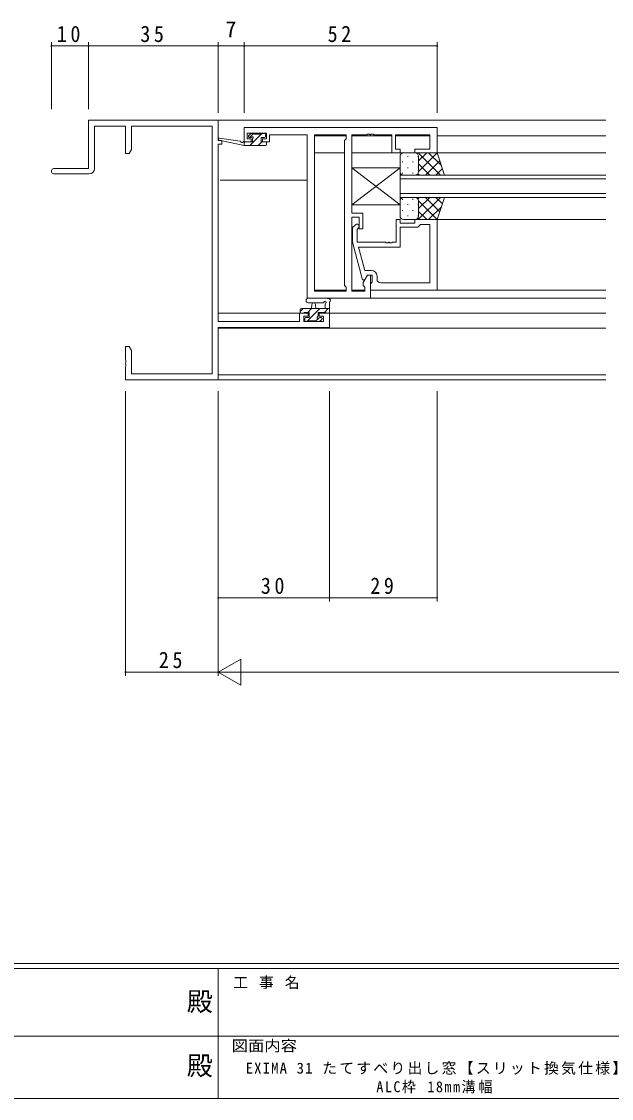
# Model space of a CAD drawing. Units: millimetres on the paper. Extents: x -420 to 373, y -297 to 267.
# Drawn here: x -85.7 to 73.3, y -297 to -6.7 of the extents above; entities that cross this region are included whole.
import ezdxf
from ezdxf.enums import TextEntityAlignment as Align

# ---------------------------------------------------------------- set-up
doc = ezdxf.new("R2010")
doc.units = ezdxf.units.MM
for name, color, linetype, lineweight in [('0-1_YKK_ZWAK', 7, 'Continuous', 9), ('0-3_YKK_11', 7, 'Continuous', 9), ('0-4_YKK_12', 2, 'Continuous', 9), ('0-6_YKK_13', 4, 'Continuous', 9), ('0-7_YKK_D', 6, 'Continuous', 9)]:
    doc.layers.add(name, color=color, linetype=linetype, lineweight=lineweight)
doc.layers.add('0-2_USER1', color=3, linetype='Continuous')
doc.styles.add('ＭＳ ゴシック', font='')
doc.styles.get('ＭＳ ゴシック').set_extended_font_data('MS Gothic')

msp = doc.modelspace()

# ---------------------------------------------------------------- linework, layer by layer
at = {"layer": '0-1_YKK_ZWAK'}
for p, q in [((352.3, -260.6), (-417.7, -260.6)), ((314.5, -262), (-417.7, -262)), ((-32.7, -262), (-32.7, -297)), ((-160.1, -280.199), (-31.3, -280.199)), ((-31.3, -280.199), (97.5, -280.199)), ((-417.7, -297), (314.5, -297))]:
    msp.add_line(p, q, dxfattribs=at)
at = {"layer": '0-3_YKK_11'}
for p, q in [((-67.7, -33.306), (-32.7, -33.306)), ((-67.7, -46.306), (-67.7, -33.306)), ((-32.7, -33.306), (-32.7, -38.806)), ((-66.07, -34.936), (-66.07, -46.306)), ((-57.7, -34.936), (-66.07, -34.936)), ((-57.7, -42.306), (-57.7, -34.936)), ((-56.07, -34.936), (-56.07, -41.215)), ((-34.33, -34.936), (-56.07, -34.936)), ((-34.33, -101.676), (-34.33, -34.936)), ((-25.7, -39.106), (-25.7, -35.306)), ((-25.7, -35.306), (26.3, -35.306)), ((-24.9, -36.806), (-24.9, -38.306)), ((-19.7, -36.806), (-24.9, -36.806)), ((-19.7, -38.306), (-19.7, -36.806)), ((-18.9, -37.236), (-18.9, -38.036)), ((-8.7, -37.236), (-18.9, -37.236)), ((-8.7, -81.306), (-8.7, -37.236)), ((-6.77, -79.376), (-6.77, -37.236)), ((-6.77, -37.236), (1.8, -37.236)), ((-6.77, -79.376), (-6.77, -37.236)), ((1.8, -37.236), (1.8, -38.306)), ((3.3, -37.236), (3.3, -58.406)), ((7.342, -37.236), (3.3, -37.236)), ((7.525, -37.116), (7.342, -37.236)), ((8.075, -37.116), (7.525, -37.116)), ((8.258, -37.236), (8.075, -37.116)), ((8.342, -37.236), (8.258, -37.236)), ((8.525, -37.116), (8.342, -37.236)), ((9.075, -37.116), (8.525, -37.116)), ((9.258, -37.236), (9.075, -37.116)), ((14.1, -37.236), (9.258, -37.236)), ((14.1, -42.106), (14.1, -37.236)), ((15.1, -37.236), (15.1, -41.106)), ((24.37, -37.236), (15.1, -37.236)), ((24.37, -41.106), (24.37, -37.236)), ((26.3, -35.306), (26.3, -42.106)), ((-32.7, -38.806), (-31.7, -38.806)), ((-32.7, -39.806), (-32.7, -87.576)), ((-31.7, -39.806), (-32.7, -39.806)), ((-31.7, -38.806), (-31.7, -39.806)), ((-23.8, -39.106), (-25.7, -39.106)), ((-24.9, -38.306), (-23.8, -38.306)), ((-23.8, -38.306), (-23.8, -39.106)), ((-20.8, -38.306), (-19.7, -38.306)), ((-20.8, -39.106), (-20.8, -38.306)), ((-18.9, -39.106), (-20.8, -39.106)), ((-18.9, -38.036), (-18.9, -39.106)), ((1.8, -38.306), (1.37, -38.736)), ((1.37, -38.736), (1.37, -77.876)), ((-56.7, -42.306), (-57.7, -42.306)), ((-56.07, -41.215), (-56.7, -42.306)), ((16.3, -42.106), (14.1, -42.106)), ((15.1, -41.106), (16.3, -41.106)), ((16.3, -41.106), (16.3, -42.106)), ((20.3, -41.106), (24.37, -41.106)), ((20.3, -42.106), (20.3, -41.106)), ((26.3, -42.106), (20.3, -42.106)), ((-76.95, -46.306), (-67.7, -46.306)), ((-67.57, -47.806), (-76.95, -47.806)), ((3.3, -58.406), (6.3, -58.406)), ((3.3, -59.406), (3.3, -79.376)), ((5.3, -59.406), (3.3, -59.406)), ((5.3, -62.606), (5.3, -59.406)), ((6.3, -58.406), (6.3, -62.606)), ((15.3, -60.106), (15.3, -66.206)), ((16.3, -60.106), (15.3, -60.106)), ((16.3, -61.106), (16.3, -60.106)), ((20.3, -60.106), (20.3, -61.106)), ((26.3, -60.106), (20.3, -60.106)), ((26.3, -79.106), (26.3, -60.106)), ((4.276, -61.482), (3.5, -62.258)), ((3.5, -62.258), (3.5, -66.203)), ((4.7, -62.755), (5.124, -62.331)), ((4.7, -66.206), (4.7, -62.755)), ((6.3, -62.606), (5.3, -62.606)), ((20.3, -61.106), (16.3, -61.106)), ((16.3, -62.106), (21.1, -62.106)), ((16.3, -67.506), (16.3, -62.106)), ((21.1, -62.106), (21.6, -61.606)), ((21.6, -61.606), (21.8, -61.406)), ((21.8, -61.406), (24.37, -61.406)), ((24.37, -61.406), (24.37, -77.176)), ((24.37, -61.406), (24.37, -77.176)), ((3.5, -66.203), (6.207, -76.306)), ((12.342, -66.206), (4.7, -66.206)), ((12.525, -66.326), (12.342, -66.206)), ((13.075, -66.326), (12.525, -66.326)), ((13.258, -66.206), (13.075, -66.326)), ((13.342, -66.206), (13.258, -66.206)), ((13.525, -66.326), (13.342, -66.206)), ((14.075, -66.326), (13.525, -66.326)), ((14.258, -66.206), (14.075, -66.326)), ((15.3, -66.206), (14.258, -66.206)), ((5.092, -67.506), (16.3, -67.506)), ((6.78, -73.806), (5.092, -67.506)), ((6.37, -77.064), (7.5, -75.106)), ((8.6, -73.806), (6.78, -73.806)), ((6.807, -76.306), (7.5, -75.106)), ((7.5, -75.106), (8.3, -75.106)), ((7.5, -75.106), (8.8, -75.106)), ((8.3, -75.106), (8.3, -81.306)), ((8.8, -75.106), (8.8, -76.906)), ((10.1, -76.176), (10.1, -75.306)), ((1.37, -77.876), (1.8, -78.306)), ((1.8, -78.306), (1.8, -79.376)), ((6.207, -76.306), (6.807, -76.306)), ((6.37, -77.876), (6.37, -77.064)), ((6.8, -78.306), (6.37, -77.876)), ((6.8, -79.376), (6.8, -78.306)), ((8.6, -77.106), (8.3, -77.406)), ((8.3, -77.406), (8.3, -79.106)), ((8.8, -76.906), (8.6, -77.106)), ((24.37, -77.176), (11.1, -77.176)), ((1.8, -79.376), (-6.77, -79.376)), ((3.3, -79.376), (6.8, -79.376)), ((8.3, -79.106), (26.3, -79.106)), ((8.3, -81.306), (-8.7, -81.306)), ((-10.8, -85.306), (-8.5, -85.306)), ((-10.8, -87.576), (-10.8, -85.306)), ((-9.6, -86.106), (-9.6, -87.576)), ((-8.5, -86.106), (-9.6, -86.106)), ((-8.5, -85.306), (-8.5, -86.106)), ((-5.5, -85.306), (-2.7, -85.306)), ((-5.5, -86.106), (-5.5, -85.306)), ((-4.33, -86.106), (-5.5, -86.106)), ((-4.33, -87.576), (-4.33, -86.106)), ((-2.7, -85.306), (-2.7, -89.206)), ((-32.7, -87.576), (-10.8, -87.576)), ((-32.7, -89.206), (-32.7, -103.306)), ((-2.7, -89.206), (-32.7, -89.206)), ((-9.6, -87.576), (-4.33, -87.576)), ((-57.7, -94.306), (-56.7, -94.306)), ((-57.7, -97.848), (-57.7, -94.306)), ((-56.7, -94.306), (-56.07, -95.398)), ((-56.07, -95.398), (-56.07, -101.676)), ((-57.58, -98.031), (-57.7, -97.848)), ((-57.7, -98.765), (-57.58, -98.581)), ((-57.58, -98.581), (-57.58, -98.031)), ((-57.7, -98.848), (-57.7, -98.765)), ((-57.58, -99.031), (-57.7, -98.848)), ((-57.7, -99.765), (-57.58, -99.581)), ((-57.7, -103.306), (-57.7, -99.765)), ((-57.58, -99.581), (-57.58, -99.031)), ((-32.7, -103.306), (-57.7, -103.306)), ((-56.07, -101.676), (-34.33, -101.676))]:
    msp.add_line(p, q, dxfattribs=at)
for centre, radius, start, end in [((-76.95, -47.056), 0.75, 89.99998, 270), ((-67.57, -46.306), 1.5, 270, 359.99998), ((4.7, -61.906), 0.6, 314.99998, 135), ((8.6, -75.306), 1.5, 0, 89.99998), ((11.1, -76.176), 1, 180, 269.99998)]:
    msp.add_arc(centre, radius, start, end, dxfattribs=at)
at = {"layer": '0-4_YKK_12'}
for p, q in [((-33, -33.306), (71.8, -33.306)), ((-6.769, -37.507), (1.799, -37.507)), ((3.302, -37.507), (14.099, -37.507)), ((15.101, -37.507), (24.369, -37.507)), ((26.3, -37.507), (71.8, -37.507)), ((1.37, -42.106), (-6.77, -42.106)), ((-6.77, -42.107), (1.37, -42.107)), ((3.3, -42.106), (71.8, -42.107)), ((16.3, -48.106), (71.8, -48.106)), ((16.3, -54.106), (16.3, -48.106)), ((16.3, -49.106), (71.8, -49.107)), ((-32.2, -49.506), (-8.7, -49.506)), ((16.3, -53.106), (71.8, -53.106)), ((16.3, -54.106), (71.8, -54.107)), ((26.3, -60.106), (71.8, -60.106)), ((26.3, -60.106), (71.8, -60.106)), ((-6.768, -79.106), (1.799, -79.106)), ((3.302, -79.106), (6.799, -79.106)), ((8.3, -79.106), (71.8, -79.106)), ((-6.77, -81.306), (71.8, -81.307)), ((8, -81.307), (71.8, -81.307)), ((-32.7, -85.306), (-10.3, -85.306)), ((-3, -85.306), (71.8, -85.306)), ((-32.683, -89.406), (71.8, -89.406)), ((-33, -103.306), (71.8, -103.306)), ((-32.7, -101.906), (71.8, -101.906))]:
    msp.add_line(p, q, dxfattribs=at)
at = {"layer": '0-6_YKK_13'}
for p, q in [((-24.012, -36.994), (-24.512, -37.494)), ((-23.218, -36.906), (-24.317, -38.006)), ((-21.173, -37.106), (-24.173, -40.106)), ((-23.2, -36.906), (-23.8, -36.906)), ((-21, -37.106), (-23, -37.106)), ((-20.3, -36.906), (-20.8, -36.906)), ((-20, -37.706), (-20, -37.206)), ((-25.698, -40.106), (-32.459, -38.7)), ((-26.812, -38.933), (-32.354, -38.11)), ((-25.698, -39.106), (-25.785, -39.092)), ((-25.698, -40.106), (-25.698, -39.106)), ((-23.5, -39.106), (-25.698, -39.106)), ((-25.418, -39.106), (-25.698, -39.386)), ((-20, -40.106), (-25.698, -40.106)), ((-24.3, -38.006), (-23.961, -38.006)), ((-23.5, -38.467), (-23.5, -39.106)), ((-20.928, -39.106), (-21.928, -40.106)), ((-21.1, -38.006), (-20.3, -38.006)), ((-21.1, -39.106), (-21.1, -38.006)), ((-20, -39.106), (-21.1, -39.106)), ((-19.7, -39.806), (-19.7, -39.406)), ((16.3, -47.106), (16.3, -43.106)), ((17.3, -42.106), (20.3, -42.106)), ((18.38, -43.026), (18.38, -43.226)), ((26.3, -42.106), (20.3, -42.106)), ((20.613, -42.157), (20.663, -42.106)), ((21.168, -42.106), (27.168, -48.106)), ((21.21, -43.026), (21.21, -43.226)), ((21.3, -44.298), (23.492, -42.106)), ((21.3, -47.127), (26.305, -42.122)), ((21.3, -43.106), (21.3, -47.106)), ((21.3, -43.106), (21.3, -47.106)), ((23.997, -42.106), (27.452, -45.561)), ((28.3, -48.106), (26.3, -42.106)), ((16.3, -46.106), (3.3, -46.106)), ((3.3, -46.106), (3.3, -56.106)), ((16.3, -46.106), (3.3, -56.106)), ((16.3, -56.106), (3.3, -46.106)), ((16.3, -46.106), (16.3, -56.106)), ((16.965, -44.441), (16.965, -44.641)), ((18.38, -46.056), (18.38, -46.256)), ((19.795, -44.441), (19.795, -44.641)), ((21.21, -46.056), (21.21, -46.256)), ((21.3, -45.067), (24.34, -48.106)), ((23.149, -48.106), (27.012, -44.243)), ((25.977, -48.106), (27.719, -46.364)), ((16.965, -47.471), (16.965, -47.671)), ((20.3, -48.106), (17.3, -48.106)), ((19.795, -47.471), (19.795, -47.671)), ((20.3, -48.106), (28.3, -48.106)), ((20.32, -48.106), (20.32, -48.106)), ((21.105, -47.7), (21.511, -48.106)), ((16.3, -55.106), (16.3, -59.106)), ((16.965, -54.741), (16.965, -54.541)), ((20.3, -54.106), (17.3, -54.106)), ((19.795, -54.741), (19.795, -54.541)), ((20.3, -54.106), (28.3, -54.106)), ((20.32, -54.106), (20.32, -54.107)), ((21.105, -54.513), (21.511, -54.106)), ((21.168, -60.106), (27.168, -54.106)), ((21.3, -57.146), (24.34, -54.106)), ((21.3, -55.086), (26.305, -60.091)), ((21.3, -59.106), (21.3, -55.106)), ((21.3, -59.106), (21.3, -55.106)), ((23.149, -54.106), (27.012, -57.97)), ((25.977, -54.106), (27.719, -55.849)), ((28.3, -54.106), (26.3, -60.106)), ((3.3, -56.106), (16.3, -56.106)), ((16.965, -57.771), (16.965, -57.571)), ((18.38, -56.156), (18.38, -55.956)), ((19.795, -57.771), (19.795, -57.571)), ((21.21, -56.156), (21.21, -55.956)), ((21.3, -57.915), (23.492, -60.106)), ((23.997, -60.106), (27.452, -56.651)), ((17.3, -60.106), (20.3, -60.106)), ((18.38, -59.186), (18.38, -58.986)), ((26.3, -60.106), (20.3, -60.106)), ((20.613, -60.056), (20.663, -60.106)), ((21.21, -59.186), (21.21, -58.986)), ((-10.6, -84.905), (-9.801, -84.106)), ((-2.7, -84.106), (-10.3, -84.106)), ((-8.811, -87.606), (-5.311, -84.106)), ((-8.556, -85.106), (-7.556, -84.106)), ((-8.428, -81.306), (-3.266, -81.306)), ((-8.428, -82.506), (-4.467, -82.509)), ((-7.6, -84.106), (-7.498, -82.962)), ((-6.4, -84.106), (-6.502, -82.962)), ((-4.066, -85.106), (-3.066, -84.106)), ((-3.9, -82.926), (-3.9, -84.106)), ((-2.7, -85.006), (-2.7, -82.326)), ((-10.6, -84.406), (-10.6, -85.006)), ((-10.3, -85.306), (-9.7, -85.306)), ((-9.5, -85.106), (-8.2, -85.106)), ((-9.4, -86.806), (-9.4, -87.306)), ((-8.2, -86.506), (-9.1, -86.506)), ((-8.2, -85.106), (-8.2, -86.506)), ((-6.366, -87.406), (-5.691, -86.731)), ((-5.8, -85.106), (-3.8, -85.106)), ((-5.8, -86.045), (-5.8, -85.106)), ((-5, -86.506), (-5.339, -86.506)), ((-5.288, -87.519), (-4.788, -87.019)), ((-3.6, -85.306), (-3, -85.306)), ((-9.1, -87.606), (-8.6, -87.606)), ((-8.4, -87.406), (-6.3, -87.406)), ((-6.1, -87.606), (-5.5, -87.606))]:
    msp.add_line(p, q, dxfattribs=at)
for centre, radius, start, end in [((-24.3, -37.706), 0.3, 135, 270), ((-23.8, -37.206), 0.3, 90, 135), ((-23.2, -37.106), 0.2, 0, 90), ((-20.8, -37.106), 0.2, 90, 180), ((-20.3, -37.206), 0.3, 0, 90), ((-20.3, -37.706), 0.3, 270, 0), ((-32.398, -38.406), 0.3, 81.55064, 258.25018), ((-26.856, -39.23), 0.3, 21.55064, 81.55064), ((-26.298, -39.009), 0.3, 201.55064, 320.80246), ((-25.833, -39.388), 0.3, 80.80246, 140.80246), ((-23.961, -37.706), 0.3, 270, 326.94426), ((-23.5, -38.006), 0.25, 303.05573, 146.94426), ((-23.2, -38.467), 0.3, 123.05573, 180), ((-20, -39.406), 0.3, 0, 90), ((-20, -39.806), 0.3, 270, 0), ((17.3, -43.106), 1, 89.99989, 179.99989), ((20.3, -43.106), 1, 359.99989, 89.99989), ((20.3, -43.106), 1, 359.99989, 89.99989), ((17.3, -47.106), 1, 179.99989, 269.99989), ((20.3, -47.106), 1, 269.99989, 359.99989), ((20.3, -47.106), 1, 269.99989, 359.99989), ((17.3, -55.106), 1, 90.00009, 180.00009), ((20.3, -55.106), 1, 0.00009, 90.00009), ((20.3, -55.106), 1, 0.00009, 90.00009), ((17.3, -59.106), 1, 180.00009, 270.00009), ((20.3, -59.106), 1, 270.00009, 0.00009), ((20.3, -59.106), 1, 270.00009, 0.00009), ((-10.3, -84.406), 0.3, 90, 180), ((-8.428, -81.906), 0.6, 89.95976, 269.95976), ((-7, -83.006), 0.5, 5.09206, 174.90793), ((-4.467, -82.209), 0.3, 269.95976, 340.81024), ((-3.9, -82.406), 0.3, 300, 160.81024), ((-3.6, -82.926), 0.3, 120, 180), ((-3.266, -81.606), 0.3, 40.52878, 90), ((-2.81, -81.217), 0.3, 220.52878, 280.52878), ((-2.7, -81.806), 0.3, 300, 100.52878), ((-2.4, -82.326), 0.3, 120, 180), ((-10.3, -85.006), 0.3, 180, 270), ((-9.7, -85.106), 0.2, 270, 0), ((-9.1, -86.806), 0.3, 90, 180), ((-5.8, -86.506), 0.25, 123.05573, 326.94426), ((-6.1, -86.045), 0.3, 303.05573, 0), ((-5.339, -86.806), 0.3, 90, 146.94426), ((-5, -86.806), 0.3, 315, 90), ((-3.6, -85.106), 0.2, 180, 270), ((-3, -85.006), 0.3, 270, 0), ((-9.1, -87.306), 0.3, 180, 270), ((-8.6, -87.406), 0.2, 270, 0), ((-6.1, -87.406), 0.2, 180, 270), ((-5.5, -87.306), 0.3, 270, 315)]:
    msp.add_arc(centre, radius, start, end, dxfattribs=at)
at = {"layer": '0-7_YKK_D'}
for p, q in [((-77.7, -30.306), (-77.7, -12.306)), ((-67.7, -13.306), (-77.7, -13.306)), ((-67.7, -30.306), (-67.7, -12.306)), ((-67.7, -30.306), (-67.7, -12.306)), ((-32.7, -13.306), (-67.7, -13.306)), ((-32.7, -30.306), (-32.7, -12.306)), ((-32.7, -31.306), (-32.7, -12.306)), ((-32.7, -13.306), (-25.7, -13.306)), ((-25.7, -31.306), (-25.7, -12.306)), ((-25.7, -31.306), (-25.7, -12.306)), ((-25.7, -13.306), (26.3, -13.306)), ((26.3, -31.306), (26.3, -12.306)), ((-57.7, -106.306), (-57.7, -183.053)), ((-32.7, -106.306), (-32.7, -183.053)), ((-32.7, -106.306), (-32.7, -163.053)), ((-32.7, -106.306), (-32.7, -183.053)), ((-2.7, -106.306), (-2.7, -163.053)), ((-2.7, -106.306), (-2.7, -163.053)), ((26.3, -106.306), (26.3, -163.053)), ((-32.7, -162.053), (-2.7, -162.053)), ((-2.7, -162.053), (26.3, -162.053)), ((-32.7, -182.053), (-26.638, -178.553)), ((-26.638, -185.553), (-26.638, -178.553)), ((-57.7, -182.053), (-32.7, -182.053)), ((-32.7, -182.053), (-20.576, -182.053)), ((-32.7, -182.053), (-26.638, -185.553)), ((260.3, -182.053), (-25.7, -182.053))]:
    msp.add_line(p, q, dxfattribs=at)
for centre, start, end in [((-77.7, -13.306), 0, 180), ((-77.7, -13.306), 180, 0), ((-67.7, -13.306), 0, 180), ((-67.7, -13.306), 0, 180), ((-67.7, -13.306), 180, 0), ((-67.7, -13.306), 180, 0), ((-32.7, -13.306), 0, 180), ((-32.7, -13.306), 0, 180), ((-32.7, -13.306), 180, 0), ((-32.7, -13.306), 180, 0), ((-25.7, -13.306), 0, 180), ((-25.7, -13.306), 0, 180), ((-25.7, -13.306), 180, 0), ((-25.7, -13.306), 180, 0), ((26.3, -13.306), 0, 180), ((26.3, -13.306), 180, 0), ((-32.7, -162.053), 0, 180), ((-32.7, -162.053), 180, 0), ((-2.7, -162.053), 0, 180), ((-2.7, -162.053), 0, 180), ((-2.7, -162.053), 180, 0), ((-2.7, -162.053), 180, 0), ((26.3, -162.053), 0, 180), ((26.3, -162.053), 180, 0), ((-57.7, -182.053), 0, 180), ((-57.7, -182.053), 180, 0)]:
    msp.add_arc(centre, 0.106, start, end, dxfattribs=at)

# ---------------------------------------------------------------- texts
at = {"layer": '0-1_YKK_ZWAK', "color": 2, "style": 'ＭＳ ゴシック'}
for p in [(-41.182, -274.956), (-41.182, -292.278)]:
    msp.add_text('殿', height=5.132, dxfattribs=at).set_placement(p, align=Align.BOTTOM_LEFT)
at = {"layer": '0-1_YKK_ZWAK', "style": 'ＭＳ ゴシック', "width": 1.1}
msp.add_text('図面内容', height=2.933, dxfattribs=at).set_placement((-29.083, -285.148), align=Align.BOTTOM_LEFT)
at = {"layer": '0-1_YKK_ZWAK', "insert": (-28.688, -267.533), "char_height": 2.933, "attachment_point": 7, "style": 'ＭＳ ゴシック'}
msp.add_mtext('\\T1.16;工\\~事\\~名', dxfattribs=at)
at = {"layer": '0-2_USER1', "color": 7, "char_height": 2.933, "attachment_point": 7, "style": 'ＭＳ ゴシック'}
for s, insert in [('\\T1.15;EXIMA\\~31\\~たてすべり出し窓【スリット換気仕様】', (-25.343, -290.634)), ('\\T1.21;\\W0.95;ALC枠\\~18mm溝幅', (9.917, -295.625))]:
    msp.add_mtext(s, dxfattribs=dict(at, insert=insert))
at = {"layer": '0-7_YKK_D', "color": 3, "style": 'ＭＳ ゴシック'}
msp.add_text('7', height=4.399, dxfattribs=at).set_placement((-30.8, -12.306), align=Align.BOTTOM_LEFT)
at = {"layer": '0-7_YKK_D', "color": 3, "char_height": 4.399, "attachment_point": 7, "style": 'ＭＳ ゴシック'}
for s, insert in [('\\T1.36;\\W0.9;10', (-76.22, -12.306)), ('\\T1.36;\\W0.9;35', (-53.72, -12.306)), ('\\T1.36;\\W0.9;52', (-3.22, -12.306)), ('\\T1.36;\\W0.9;30', (-21.22, -161.053)), ('\\T1.36;\\W0.9;29', (8.28, -161.053)), ('\\T1.36;\\W0.9;25', (-48.72, -181.053))]:
    msp.add_mtext(s, dxfattribs=dict(at, insert=insert))

doc.saveas('drawing.dxf')
